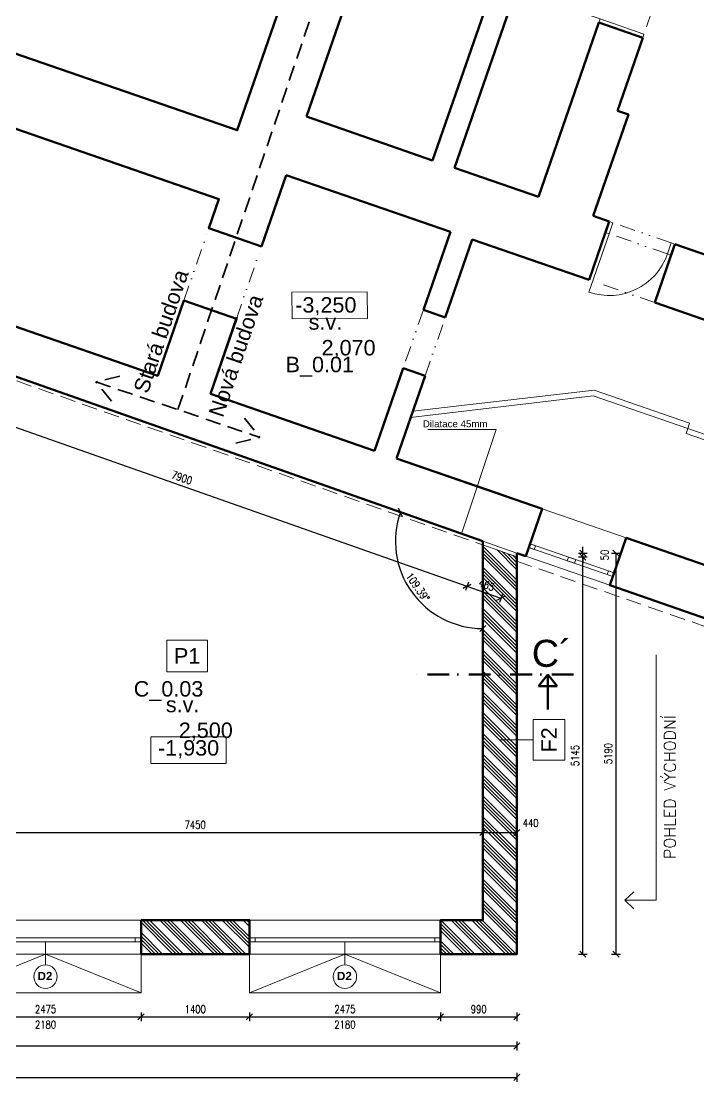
# Model space of a CAD drawing. Header units: millimetres. Extents: x 89194 to 559352, y -753138 to -204019.
# Drawn here: x 346321 to 355094, y -342243 to -328509 of the extents above; entities that cross this region are included whole.
import ezdxf

# ---------------------------------------------------------------- set-up
doc = ezdxf.new("R2010")
doc.units = ezdxf.units.MM
doc.header["$LTSCALE"] = 400
doc.header["$PDMODE"] = 3
for name, pattern in [('DASHED', [0.75, 0.5, -0.25]), ('DIVIDE', [1.25, 0.5, -0.25, 0, -0.25, 0, -0.25]), ('Čerchovaná', [1340.555525, 705.555534, -352.777767, 0, -282.222223]), ('ČÁRKOVANÁ', [0.75, 0.5, -0.25])]:
    doc.linetypes.add(name, pattern=pattern)
for name, color, linetype, lineweight in [('RG_dveře', 3, 'Continuous', 9), ('RG_koty', 7, 'Continuous', 9), ('RG_okna', 3, 'Continuous', 9), ('RG_pohled', 200, 'Continuous', 9), ('RG_popis okna', 131, 'Continuous', 9), ('RG_popisy', 11, 'Continuous', 9), ('RG_rozhraní mater', 51, 'Continuous', 9), ('RG_skladby konstrukcí', 5, 'Continuous', 9), ('RG_velmi tlustá', 5, 'Continuous', 70), ('RG_výrobky zámečník', 6, 'Continuous', 9), ('RG_zdivo nové', 1, 'Continuous', 50), ('RG_zdivo stavajici', 30, 'Continuous', 50), ('RG_zdivo stávající', 30, 'Continuous', 50), ('RG_čerch 2', 6, 'DIVIDE', 9), ('RG_čárkovaně', 40, 'DASHED', 9), ('RG_šrafy', 253, 'Continuous', 9)]:
    doc.layers.add(name, color=color, linetype=linetype, lineweight=lineweight)
doc.styles.add('Arial 100', font='Arial.ttf', dxfattribs={"height": 100})
doc.styles.add('Arial 200', font='Arial.ttf', dxfattribs={"height": 200})
doc.styles.add('Arial 250', font='Arial Bold.ttf', dxfattribs={"height": 250})
doc.styles.add('GENERATED_STYLE_3', font='Arial.ttf')
doc.styles.add('Koty', font='romans.shx', dxfattribs={"width": 0.8})
doc.styles.get("Standard").update_dxf_attribs({"font": 'romans.shx', "height": 100})
doc.dimstyles.new('RG_50_vnitřní', dxfattribs={"dimscale": 50, "dimtxt": 2, "dimasz": 1.6, "dimexe": 1.15, "dimexo": 0, "dimgap": 1, "dimtad": 1, "dimdec": 0, "dimrnd": 5, "dimzin": 0, "dimdsep": 46, "dimtxsty": 'Koty', "dimblk1": 'OBLIQUE', "dimblk2": 'OBLIQUE', "dimsah": 1, "dimcen": 0.09, "dimclrd": 256, "dimclre": 256, "dimclrt": 2, "dimazin": 0, "dimtfac": 1, "dimtdec": 0, "dimtmove": 2, "dimatfit": 3, "dimfxl": 1.15, "dimfxlon": 1, "dimtolj": 1, "dimtzin": 0, "dimarcsym": 0})

# ---------------------------------------------------------------- blocks, each defined once
blk = doc.blocks.new('*U36')
blk.add_line((600, -323), (600, -1123))
for points in [[(-250, -173), (-200, -173), (-200, -323), (-250, -323)], [(650, -173), (600, -173), (600, -323), (650, -323)]]:
    blk.add_lwpolyline(points)
blk.add_arc((600, -323), 800, 180, 270)
at = {"layer": 'RG_zdivo stávající'}
for p, q in [((-250, -173), (-250, -323)), ((650, -173), (650, -323))]:
    blk.add_line(p, q, dxfattribs=at)
at = {"layer": 'RG_čerch 2'}
for p, q in [((-200, -173), (600, -173)), ((-200, -323), (600, -323))]:
    blk.add_line(p, q, dxfattribs=at)
blk = doc.blocks.new('*U34')
blk.add_line((600, -173), (600, 627))
for points in [[(-250, -773), (-200, -773), (-200, -173), (-250, -173)], [(650, -773), (600, -773), (600, -173), (650, -173)]]:
    blk.add_lwpolyline(points)
blk.add_arc((600, -173), 800, 90, 180)
at = {"layer": 'RG_zdivo stávající'}
for p, q in [((-250, -773), (-250, -173)), ((650, -773), (650, -173))]:
    blk.add_line(p, q, dxfattribs=at)
at = {"layer": 'RG_čerch 2'}
for p, q in [((-200, -173), (600, -173)), ((-200, -773), (600, -773))]:
    blk.add_line(p, q, dxfattribs=at)
blk = doc.blocks.new('rozdelovnik')
at = {"layer": 'RG_popisy', "linetype": 'ČÁRKOVANÁ', "lineweight": 35}
blk.add_line((348350, -333539), (352777, -320455), dxfattribs=at)
for points in [[(352027, -320021), (351715, -320096)], [(352027, -320021), (351715, -320096)], [(351715, -320096), (353839, -320815)], [(351917, -320345), (351715, -320096)], [(351715, -320096), (353839, -320815)], [(351917, -320345), (351715, -320096)], [(353637, -320566), (353839, -320815)], [(353637, -320566), (353839, -320815)], [(353527, -320889), (353839, -320815)], [(353527, -320889), (353839, -320815)], [(347600, -333105), (347289, -333180)], [(347600, -333105), (347289, -333180)], [(347289, -333180), (349412, -333899)], [(347491, -333429), (347289, -333180)], [(347289, -333180), (349412, -333899)], [(347491, -333429), (347289, -333180)], [(349210, -333650), (349412, -333899)], [(349210, -333650), (349412, -333899)], [(349101, -333973), (349412, -333899)], [(349101, -333973), (349412, -333899)]]:
    blk.add_lwpolyline(points, dxfattribs=at)
at = {"layer": 'RG_popisy', "char_height": 200, "attachment_point": 1, "rotation": 71.3085, "style": 'Arial 250'}
for s, insert in [('\\pi-250;{\\fArial|b0|i0|c238|p34;Stará budova}', (351572, -322041)), ('\\pi-250;{\\fArial|b0|i0|c238|p34;Nová budova}', (352544, -322349)), ('\\pi-250;{\\fArial|b0|i0|c238|p34;Stará budova}', (347850, -333042)), ('\\pi-250;{\\fArial|b0|i0|c238|p34;Nová budova}', (348822, -333351))]:
    blk.add_mtext(s, dxfattribs=dict(at, insert=insert))
blk = doc.blocks.new('vrata_2475')
at = {"layer": 'RG_okna'}
for points in [[(444881, -411465), (447356, -411465)], [(444881, -411695), (447356, -411695)], [(444881, -411745), (447356, -411745)], [(444956, -411745), (444956, -411695)], [(447281, -411745), (447281, -411695)], [(444881, -411905), (447356, -411905)]]:
    blk.add_lwpolyline(points, dxfattribs=at)
blk = doc.blocks.new('_Oblique')
at = {"color": 0, "linetype": 'ByBlock', "lineweight": -2}
blk.add_line((-0.5, -0.5), (0.5, 0.5), dxfattribs=at)
blk = doc.blocks.new('*D227')
at = {"layer": 'Defpoints', "color": 0, "transparency": 16777216}
for p in [(345398, -340590), (347873, -340590), (347873, -341403)]:
    blk.add_point(p, dxfattribs=at)
at = {"layer": 'RG_koty', "lineweight": -2, "transparency": 16777216}
for p, q in [((345398, -341345), (345398, -341460)), ((345398, -341403), (347873, -341403)), ((347873, -341345), (347873, -341460))]:
    blk.add_line(p, q, dxfattribs=at)
at = {"layer": 'RG_koty', "lineweight": -2, "transparency": 16777216, "xscale": 80, "yscale": 80, "zscale": 80, "rotation": 180}
blk.add_blockref('_Oblique', (345398, -341403), dxfattribs=at)
at = {"layer": 'RG_koty', "lineweight": -2, "transparency": 16777216, "xscale": 80, "yscale": 80, "zscale": 80}
blk.add_blockref('_Oblique', (347873, -341403), dxfattribs=at)
at = {"layer": 'RG_koty', "color": 2, "transparency": 16777216, "char_height": 100, "attachment_point": 5, "style": 'Koty'}
for s, insert in [('\\A1;2475', (346636, -341303)), ('\\A1;2180', (346636, -341503))]:
    blk.add_mtext(s, dxfattribs=dict(at, insert=insert))
blk = doc.blocks.new('*D228')
at = {"layer": 'Defpoints', "color": 0, "transparency": 16777216}
for p in [(347873, -340590), (349275, -340590), (349275, -341403)]:
    blk.add_point(p, dxfattribs=at)
at = {"layer": 'RG_koty', "lineweight": -2, "transparency": 16777216}
for p, q in [((347873, -341345), (347873, -341460)), ((347873, -341403), (349275, -341403)), ((349275, -341345), (349275, -341460))]:
    blk.add_line(p, q, dxfattribs=at)
at = {"layer": 'RG_koty', "lineweight": -2, "transparency": 16777216, "xscale": 80, "yscale": 80, "zscale": 80, "rotation": 180}
blk.add_blockref('_Oblique', (347873, -341403), dxfattribs=at)
at = {"layer": 'RG_koty', "lineweight": -2, "transparency": 16777216, "xscale": 80, "yscale": 80, "zscale": 80}
blk.add_blockref('_Oblique', (349275, -341403), dxfattribs=at)
at = {"layer": 'RG_koty', "color": 2, "transparency": 16777216, "insert": (348574, -341303), "char_height": 100, "attachment_point": 5, "style": 'Koty'}
blk.add_mtext('\\A1;1400', dxfattribs=at)
blk = doc.blocks.new('*D229')
at = {"layer": 'Defpoints', "color": 0, "transparency": 16777216}
for p in [(349275, -340590), (351750, -340590), (351750, -341403)]:
    blk.add_point(p, dxfattribs=at)
at = {"layer": 'RG_koty', "lineweight": -2, "transparency": 16777216}
for p, q in [((349275, -341345), (349275, -341460)), ((349275, -341403), (351750, -341403)), ((351750, -341345), (351750, -341460))]:
    blk.add_line(p, q, dxfattribs=at)
at = {"layer": 'RG_koty', "lineweight": -2, "transparency": 16777216, "xscale": 80, "yscale": 80, "zscale": 80, "rotation": 180}
blk.add_blockref('_Oblique', (349275, -341403), dxfattribs=at)
at = {"layer": 'RG_koty', "lineweight": -2, "transparency": 16777216, "xscale": 80, "yscale": 80, "zscale": 80}
blk.add_blockref('_Oblique', (351750, -341403), dxfattribs=at)
at = {"layer": 'RG_koty', "color": 2, "transparency": 16777216, "char_height": 100, "attachment_point": 5, "style": 'Koty'}
for s, insert in [('\\A1;2475', (350512, -341303)), ('\\A1;2180', (350512, -341503))]:
    blk.add_mtext(s, dxfattribs=dict(at, insert=insert))
blk = doc.blocks.new('*D230')
at = {"layer": 'Defpoints', "color": 0, "transparency": 16777216}
for p in [(351750, -340590), (352738, -340590), (352738, -341403)]:
    blk.add_point(p, dxfattribs=at)
at = {"layer": 'RG_koty', "lineweight": -2, "transparency": 16777216}
for p, q in [((351750, -341345), (351750, -341460)), ((351750, -341403), (352738, -341403)), ((352738, -341345), (352738, -341460))]:
    blk.add_line(p, q, dxfattribs=at)
at = {"layer": 'RG_koty', "lineweight": -2, "transparency": 16777216, "xscale": 80, "yscale": 80, "zscale": 80, "rotation": 180}
blk.add_blockref('_Oblique', (351750, -341403), dxfattribs=at)
at = {"layer": 'RG_koty', "lineweight": -2, "transparency": 16777216, "xscale": 80, "yscale": 80, "zscale": 80}
blk.add_blockref('_Oblique', (352738, -341403), dxfattribs=at)
at = {"layer": 'RG_koty', "color": 2, "transparency": 16777216, "insert": (352244, -341303), "char_height": 100, "attachment_point": 5, "style": 'Koty'}
blk.add_mtext('\\A1;990', dxfattribs=at)
blk = doc.blocks.new('*D232')
at = {"layer": 'Defpoints', "color": 0, "transparency": 16777216}
for p in [(352738, -340590), (336558, -341403), (352738, -341780)]:
    blk.add_point(p, dxfattribs=at)
at = {"layer": 'RG_koty', "lineweight": -2, "transparency": 16777216}
for p, q in [((336558, -341723), (336558, -341838)), ((336558, -341780), (352738, -341780)), ((352738, -341723), (352738, -341838))]:
    blk.add_line(p, q, dxfattribs=at)
at = {"layer": 'RG_koty', "lineweight": -2, "transparency": 16777216, "xscale": 80, "yscale": 80, "zscale": 80, "rotation": 180}
blk.add_blockref('_Oblique', (336558, -341780), dxfattribs=at)
at = {"layer": 'RG_koty', "lineweight": -2, "transparency": 16777216, "xscale": 80, "yscale": 80, "zscale": 80}
blk.add_blockref('_Oblique', (352738, -341780), dxfattribs=at)
at = {"layer": 'RG_koty', "color": 2, "transparency": 16777216, "insert": (344648, -341680), "char_height": 100, "attachment_point": 5, "style": 'Koty'}
blk.add_mtext('\\A1;16180', dxfattribs=at)
blk = doc.blocks.new('*D233')
at = {"layer": 'Defpoints', "color": 0, "transparency": 16777216}
for p in [(333858, -340590), (352738, -340590), (352738, -342186)]:
    blk.add_point(p, dxfattribs=at)
at = {"layer": 'RG_koty', "lineweight": -2, "transparency": 16777216}
for p, q in [((333858, -342128), (333858, -342243)), ((352738, -342128), (352738, -342243)), ((333858, -342186), (352738, -342186))]:
    blk.add_line(p, q, dxfattribs=at)
at = {"layer": 'RG_koty', "lineweight": -2, "transparency": 16777216, "xscale": 80, "yscale": 80, "zscale": 80, "rotation": 180}
blk.add_blockref('_Oblique', (333858, -342186), dxfattribs=at)
at = {"layer": 'RG_koty', "lineweight": -2, "transparency": 16777216, "xscale": 80, "yscale": 80, "zscale": 80}
blk.add_blockref('_Oblique', (352738, -342186), dxfattribs=at)
at = {"layer": 'RG_koty', "color": 2, "transparency": 16777216, "insert": (343298, -342086), "char_height": 100, "attachment_point": 5, "style": 'Koty'}
blk.add_mtext('\\A1;18880', dxfattribs=at)
blk = doc.blocks.new('*D234')
at = {"layer": 'Defpoints', "color": 0, "transparency": 16777216}
for p in [(352738, -335447), (353593, -335447), (352738, -340590)]:
    blk.add_point(p, dxfattribs=at)
at = {"layer": 'RG_koty', "lineweight": -2, "transparency": 16777216}
for p, q in [((353535, -335447), (353650, -335447)), ((353593, -340590), (353593, -335447)), ((353535, -340590), (353650, -340590))]:
    blk.add_line(p, q, dxfattribs=at)
at = {"layer": 'RG_koty', "lineweight": -2, "transparency": 16777216, "xscale": 80, "yscale": 80, "zscale": 80}
for p, rotation in [((353593, -335447), 90), ((353593, -340590), 270)]:
    blk.add_blockref('_Oblique', p, dxfattribs=dict(at, rotation=rotation))
at = {"layer": 'RG_koty', "color": 2, "transparency": 16777216, "insert": (353493, -338019), "char_height": 100, "attachment_point": 5, "rotation": 90, "style": 'Koty'}
blk.add_mtext('\\A1;5145', dxfattribs=at)
blk = doc.blocks.new('*D266')
at = {"layer": 'Defpoints', "color": 0, "transparency": 16777216}
for p in [(352298, -339016), (344848, -340150), (352298, -340150)]:
    blk.add_point(p, dxfattribs=at)
at = {"layer": 'RG_koty', "lineweight": -2, "transparency": 16777216}
for p, q in [((344848, -339073), (344848, -338958)), ((352298, -339073), (352298, -338958)), ((344848, -339016), (352298, -339016))]:
    blk.add_line(p, q, dxfattribs=at)
at = {"layer": 'RG_koty', "lineweight": -2, "transparency": 16777216, "xscale": 80, "yscale": 80, "zscale": 80, "rotation": 180}
blk.add_blockref('_Oblique', (344848, -339016), dxfattribs=at)
at = {"layer": 'RG_koty', "lineweight": -2, "transparency": 16777216, "xscale": 80, "yscale": 80, "zscale": 80}
blk.add_blockref('_Oblique', (352298, -339016), dxfattribs=at)
at = {"layer": 'RG_koty', "color": 2, "transparency": 16777216, "insert": (348573, -338916), "char_height": 100, "attachment_point": 5, "style": 'Koty'}
blk.add_mtext('\\A1;7450', dxfattribs=at)
blk = doc.blocks.new('*D267')
at = {"layer": 'Defpoints', "color": 0, "transparency": 16777216}
for p in [(352738, -339016), (352298, -340150), (352738, -340150)]:
    blk.add_point(p, dxfattribs=at)
at = {"layer": 'RG_koty', "lineweight": -2, "transparency": 16777216}
for p, q in [((352298, -339073), (352298, -338958)), ((352738, -339073), (352738, -338958)), ((352298, -339016), (352738, -339016))]:
    blk.add_line(p, q, dxfattribs=at)
at = {"layer": 'RG_koty', "lineweight": -2, "transparency": 16777216, "xscale": 80, "yscale": 80, "zscale": 80, "rotation": 180}
blk.add_blockref('_Oblique', (352298, -339016), dxfattribs=at)
at = {"layer": 'RG_koty', "lineweight": -2, "transparency": 16777216, "xscale": 80, "yscale": 80, "zscale": 80}
blk.add_blockref('_Oblique', (352738, -339016), dxfattribs=at)
at = {"layer": 'RG_koty', "color": 2, "transparency": 16777216, "insert": (352916, -338892), "char_height": 100, "attachment_point": 5, "style": 'Koty'}
blk.add_mtext('\\A1;440', dxfattribs=at)
blk = doc.blocks.new('*D287')
at = {"layer": 'Defpoints', "color": 0, "transparency": 16777216}
for p in [(344848, -332619), (352298, -335242), (352092, -335826)]:
    blk.add_point(p, dxfattribs=at)
at = {"layer": 'RG_koty', "lineweight": -2, "transparency": 16777216}
for p, q in [((344662, -333149), (344624, -333257)), ((344643, -333203), (352092, -335826)), ((352112, -335772), (352073, -335881))]:
    blk.add_line(p, q, dxfattribs=at)
at = {"layer": 'RG_koty', "lineweight": -2, "transparency": 16777216, "xscale": 80, "yscale": 80, "zscale": 80}
for p, rotation in [((344643, -333203), 160.6015401731735), ((352092, -335826), 340.6015401731735)]:
    blk.add_blockref('_Oblique', p, dxfattribs=dict(at, rotation=rotation))
at = {"layer": 'RG_koty', "color": 2, "transparency": 16777216, "insert": (348401, -334420), "char_height": 100, "attachment_point": 5, "rotation": 340.6015, "style": 'Koty'}
blk.add_mtext('\\A1;7900', dxfattribs=at)
blk = doc.blocks.new('*D288')
at = {"layer": 'Defpoints', "color": 0, "transparency": 16777216}
for p in [(352298, -335242), (352738, -335397), (352532, -335981)]:
    blk.add_point(p, dxfattribs=at)
at = {"layer": 'RG_koty', "lineweight": -2, "transparency": 16777216}
for p, q in [((352112, -335772), (352073, -335881)), ((352092, -335826), (352532, -335981)), ((352552, -335927), (352513, -336036))]:
    blk.add_line(p, q, dxfattribs=at)
at = {"layer": 'RG_koty', "lineweight": -2, "transparency": 16777216, "xscale": 80, "yscale": 80, "zscale": 80}
for p, rotation in [((352092, -335826), 160.6015401731735), ((352532, -335981), 340.6015401731735)]:
    blk.add_blockref('_Oblique', p, dxfattribs=dict(at, rotation=rotation))
at = {"layer": 'RG_koty', "color": 2, "transparency": 16777216, "insert": (352346, -335810), "char_height": 100, "attachment_point": 5, "rotation": 340.6015, "style": 'Koty'}
blk.add_mtext('\\A1;465', dxfattribs=at)
blk = doc.blocks.new('*D289')
at = {"layer": 'Defpoints', "color": 0, "transparency": 16777216}
for p in [(344848, -332619), (352298, -335242), (352298, -335242), (351216, -335574), (352298, -340150)]:
    blk.add_point(p, dxfattribs=at)
at = {"layer": 'RG_koty', "lineweight": -2, "transparency": 16777216}
blk.add_arc((352298, -335242), 1132, 160.6063, 270, dxfattribs=at)
at = {"layer": 'RG_koty', "lineweight": -2, "transparency": 16777216, "xscale": 80, "yscale": 80, "zscale": 80, "rotation": 70.6062812293579}
blk.add_blockref('_Oblique', (351230, -334866), dxfattribs=at)
at = {"layer": 'RG_koty', "lineweight": -2, "transparency": 16777216, "xscale": 80, "yscale": 80, "zscale": 80}
blk.add_blockref('_Oblique', (352298, -336374), dxfattribs=at)
at = {"layer": 'RG_koty', "color": 2, "transparency": 16777216, "insert": (351456, -335838), "char_height": 100, "attachment_point": 5, "rotation": 305.3031, "style": 'Koty'}
blk.add_mtext('\\A1;109.39°', dxfattribs=at)
blk = doc.blocks.new('*D310')
at = {"layer": 'Defpoints', "color": 0, "transparency": 16777216}
for p in [(352738, -335397), (353593, -335397), (352738, -335447)]:
    blk.add_point(p, dxfattribs=at)
at = {"layer": 'RG_koty', "lineweight": -2, "transparency": 16777216}
for p, q in [((353535, -335397), (353650, -335397)), ((353593, -335397), (353593, -335317)), ((353593, -335447), (353593, -335397)), ((353535, -335447), (353650, -335447)), ((353593, -335447), (353593, -335527))]:
    blk.add_line(p, q, dxfattribs=at)
at = {"layer": 'RG_koty', "lineweight": -2, "transparency": 16777216, "xscale": 80, "yscale": 80, "zscale": 80}
for p, rotation in [((353593, -335397), 270), ((353593, -335447), 90)]:
    blk.add_blockref('_Oblique', p, dxfattribs=dict(at, rotation=rotation))
at = {"layer": 'RG_koty', "color": 2, "transparency": 16777216, "insert": (353875, -335422), "char_height": 100, "attachment_point": 5, "rotation": 90, "style": 'Koty'}
blk.add_mtext('\\A1;50', dxfattribs=at)
blk = doc.blocks.new('*D311')
at = {"layer": 'Defpoints', "color": 0, "transparency": 16777216}
for p in [(352738, -335397), (352738, -340590), (354021, -340590)]:
    blk.add_point(p, dxfattribs=at)
at = {"layer": 'RG_koty', "lineweight": -2, "transparency": 16777216}
for p, q in [((353964, -335397), (354079, -335397)), ((354021, -335397), (354021, -340590)), ((353964, -340590), (354079, -340590))]:
    blk.add_line(p, q, dxfattribs=at)
at = {"layer": 'RG_koty', "lineweight": -2, "transparency": 16777216, "xscale": 80, "yscale": 80, "zscale": 80}
for p, rotation in [((354021, -335397), 90), ((354021, -340590), 270)]:
    blk.add_blockref('_Oblique', p, dxfattribs=dict(at, rotation=rotation))
at = {"layer": 'RG_koty', "color": 2, "transparency": 16777216, "insert": (353921, -337993), "char_height": 100, "attachment_point": 5, "rotation": 90, "style": 'Koty'}
blk.add_mtext('\\A1;5190', dxfattribs=at)

msp = doc.modelspace()

# ---------------------------------------------------------------- hatches: boundary and pattern name
at = {"layer": 'RG_šrafy'}
h = msp.add_hatch(dxfattribs=at)
h.set_pattern_fill('ANSI34,_O', color=256, scale=10, angle=90)
h.set_pattern_definition([(135, (-38756.65, -88521.15), (-134.70384, -134.70384), []), (135, (-38756.65, -88476.25), (-134.70384, -134.70384), []), (135, (-38756.65, -88431.34), (-134.70384, -134.70384), []), (135, (-38756.65, -88386.44), (-134.70384, -134.70384), [])])
h.paths.add_polyline_path([(334298.3, -329910.2), (334298.3, -329794.8), (333858.3, -329794.8), (333858.3, -329820.2), (333858.3, -332930.2), (334948.3, -332930.2), (334948.3, -332490.2), (334298.3, -332490.2)])
h.paths.add_polyline_path([(336998.7, -332680.2), (336998.7, -332490.1), (336698.3, -332490.2), (336088.3, -332490.2), (336088.3, -332930.2), (336558.3, -332930.2), (336558.3, -334320.2), (336999, -334320.1)])
h.paths.add_polyline_path([(336998.3, -336020.2), (336558.3, -336020.2), (336558.3, -340590.2), (337698.3, -340590.2), (337698.3, -340150.2), (336998.3, -340150.2), (336998.3, -339150.2)])
h.paths.add_polyline_path([(341573.3, -340150.2), (340073.3, -340150.2), (340073.3, -340590.2), (341573.3, -340590.2)])
h.paths.add_polyline_path([(345398.3, -340150.2), (344848.3, -340150.2), (344548.3, -340150.2), (343948.3, -340150.2), (343948.3, -340590.2), (343948.3, -340590.2), (345398.3, -340590.2)])
h.paths.add_polyline_path([(349274.7, -340150.2), (347873.3, -340150.2), (347873.3, -340590.2), (347873.3, -340590.2), (349274.7, -340590.2)])
h.paths.add_polyline_path([(352738.3, -335447), (352298.3, -335292), (352298.3, -340150.2), (351749.7, -340150.2), (351749.7, -340590.2), (351749.7, -340590.2), (352738.3, -340590.2)])

# ---------------------------------------------------------------- linework, layer by layer
at = {"layer": 'RG_koty'}
for points in [[(350801.1, -332014), (349825.7, -332018.5), (349827.3, -332361.4), (350802.7, -332356.9)], [(348974.2, -337776.9), (347998.8, -337776.9), (347998.8, -338119.8), (348974.2, -338119.8)]]:
    msp.add_lwpolyline(points, close=True, dxfattribs=at)
at = {"layer": 'RG_okna'}
for points in [[(353066.4, -334823.2), (354153.1, -335199.5)], [(352853.7, -335437.4), (353940.4, -335813.7)]]:
    msp.add_lwpolyline(points, dxfattribs=at)
for points in [[(352909.4, -335276.8), (353996.1, -335653), (353979.7, -335700.3), (352893, -335324)], [(352909.4, -335276.8), (352980.2, -335301.3), (352963.9, -335348.6), (352893, -335324)], [(353405.5, -335448.5), (353500, -335481.3), (353483.6, -335528.5), (353389.1, -335495.8)], [(353925.2, -335628.5), (353996.1, -335653), (353979.7, -335700.3), (353908.8, -335675.7)]]:
    msp.add_lwpolyline(points, close=True, dxfattribs=at)
at = {"layer": 'RG_pohled'}
for points in [[(345398.3, -340590.2), (347873.3, -340590.2), (347873.3, -341090.2), (345398.3, -341090.2)], [(349274.7, -340590.2), (351749.7, -340590.2), (351749.7, -341090.2), (349274.7, -341090.2)]]:
    msp.add_lwpolyline(points, close=True, dxfattribs=at)
for points in [[(345398.3, -341090.2), (346635.8, -340590.2), (347873.3, -341090.2)], [(349274.7, -341090.2), (350512.2, -340590.2), (351749.7, -341090.2)]]:
    msp.add_lwpolyline(points, dxfattribs=at)
at = {"layer": 'RG_popis okna'}
for p, q in [((346635.8, -340430.2), (346635.8, -340730.2)), ((350512.2, -340430.2), (350512.2, -340730.2))]:
    msp.add_line(p, q, dxfattribs=at)
for centre in [(346635.8, -340881.7), (350512.2, -340881.7)]:
    msp.add_circle(centre, 151.6, dxfattribs=at)
at = {"layer": 'RG_popisy'}
for points in [[(351583.7, -333797.7), (352468.2, -333797.7), (352023.4, -335145.5)], [(354543.2, -336713.1), (354543.2, -339893.2), (354138.1, -339893.2)], [(354253.8, -339781.4), (354138.1, -339893.2)], [(354253.8, -340005), (354138.1, -339893.2)]]:
    msp.add_lwpolyline(points, dxfattribs=at)
at = {"layer": 'RG_rozhraní mater'}
for points in [[(352738.3, -335396.8), (352298.3, -335241.9)], [(352298.3, -335292), (352738.3, -335447)]]:
    msp.add_lwpolyline(points, dxfattribs=at)
at = {"layer": 'RG_skladby konstrukcí'}
for points in [[(348204.4, -336932.5), (348734.4, -336932.5), (348734.4, -336522.5), (348204.4, -336522.5)], [(353360, -338080.5), (353360, -337550.5), (352950, -337550.5), (352950, -338080.5)]]:
    msp.add_lwpolyline(points, close=True, dxfattribs=at)
msp.add_lwpolyline([(352950, -337815.5), (352526.6, -337815.5)], dxfattribs=at)
at = {"layer": 'RG_velmi tlustá', "linetype": 'Čerchovaná', "ltscale": 0.001}
msp.add_line((353471.5, -336968.8), (351413.7, -336968.7), dxfattribs=at)
at = {"layer": 'RG_velmi tlustá'}
for p, q in [((353139.5, -336968.7), (353019.1, -337119.4)), ((353139.5, -336968.7), (353139.6, -337424.4)), ((353139.5, -336968.7), (353260, -337119.4)), ((353139.6, -337119.4), (353019.1, -337119.4)), ((353260, -337119.4), (353139.6, -337119.4))]:
    msp.add_line(p, q, dxfattribs=at)
at = {"layer": 'RG_výrobky zámečník'}
for points in [[(354974, -333716.4), (353737.9, -333288.4), (351391.7, -333557.1)], [(354951.1, -333782.5), (353726.3, -333358.5), (351362.8, -333640.7)], [(354951.1, -333782.5), (354974, -333716.4)]]:
    msp.add_lwpolyline(points, dxfattribs=at)
msp.add_lwpolyline([(354951.1, -333782.5), (355801.5, -334077), (355778.6, -334143.2), (354928.2, -333848.7)], close=True, dxfattribs=at)
at = {"layer": 'RG_zdivo nové'}
msp.add_lwpolyline([(352738.3, -335396.8), (352738.3, -340590.2), (351749.7, -340590.2), (351749.7, -340150.2), (352298.3, -340150.2), (352298.3, -335241.9)], dxfattribs=at)
msp.add_lwpolyline([(347873.3, -340150.2), (349274.7, -340150.2), (349274.7, -340590.2), (347873.3, -340590.2)], close=True, dxfattribs=at)
at = {"layer": 'RG_zdivo stavajici'}
for points in [[(341805.6, -330924.1), (348089.5, -333099.9)], [(348769.9, -333335.5), (350896.1, -334071.7)], [(351179.6, -334169.9), (353066.4, -334823.2), (352853.7, -335437.4)]]:
    msp.add_lwpolyline(points, dxfattribs=at)
msp.add_lwpolyline([(354153.1, -335199.5), (355901.3, -335804.8), (355688.6, -336419), (353940.4, -335813.7)], close=True, dxfattribs=at)
at = {"layer": 'RG_zdivo stávající'}
for p, q in [((353800.2, -328526.7), (354367.2, -328723)), ((350013.2, -329744.7), (351648, -330310.7)), ((351931.5, -330408.9), (353018.2, -330785.2)), ((353726.9, -331030.5), (353934.8, -331102.5)), ((354785.3, -331397), (356231.1, -331897.6)), ((347315.9, -332832.1), (348089.5, -333099.9)), ((348769.9, -333335.5), (350896.1, -334071.7)), ((351179.6, -334169.9), (352597, -334660.7))]:
    msp.add_line(p, q, dxfattribs=at)
for points in [[(350517.8, -323559.3), (351037.5, -323739.3), (350916.4, -324088.9), (351114.9, -324157.6), (349119, -329921.8), (342476, -327621.7), (342174.9, -328491.1)], [(350013.2, -329744.7), (352041.8, -323885.9)], [(350013.2, -329744.7), (352041.8, -323885.9)], [(351648, -330310.7), (352511.8, -327816)], [(351931.5, -330408.9), (352795.3, -327914.2)], [(342224, -328349.3), (341962.3, -329105.3), (342384.7, -329251.5), (342597.4, -328637.3), (348881.4, -330813.1), (348750.5, -331191.1), (349430.8, -331426.7)], [(342224, -328349.3), (341962.3, -329105.3), (342384.7, -329251.5), (342597.4, -328637.3), (348881.4, -330813.1), (348750.5, -331191.1), (349430.8, -331426.7)], [(353018.2, -330785.2), (353800.2, -328526.7)], [(354040, -329668), (354367.2, -328723)], [(336537.9, -329100.2), (341383.1, -330777.8), (341608.9, -330125.8), (342031.3, -330272.1), (341805.6, -330924.1), (348089.5, -333099.9), (348426.6, -332126.6), (349106.9, -332362.2), (348769.9, -333335.5)], [(354040, -329668), (354181.7, -329717.1), (353726.9, -331030.5)], [(349430.8, -331426.7), (349751.5, -330500.6)], [(351877.6, -331236.8), (349751.5, -330500.6)], [(353673.1, -331858.5), (353934.8, -331102.5)], [(351877.6, -331236.8), (351527.6, -332247.9)], [(351811, -332346.1), (352161.1, -331335)], [(353673.1, -331858.5), (352161.1, -331335)], [(354523.5, -332153), (354785.3, -331397)], [(356857.6, -332961.1), (354523.5, -332153)], [(348769.9, -333335.5), (349113.5, -332343.3)], [(351527.6, -332247.9), (351811, -332346.1)], [(344848.3, -332619.2), (352298.3, -335241.9)], [(351265.8, -333003.9), (350896.1, -334071.7)], [(351549.3, -333102.1), (351265.8, -333003.9)], [(351179.6, -334169.9), (351549.3, -333102.1)], [(352738.3, -335396.8), (352853.7, -335437.4)]]:
    msp.add_lwpolyline(points, dxfattribs=at)
at = {"layer": 'RG_čerch 2'}
for points in [[(348426.6, -332126.6), (348750.5, -331191.1)], [(349106.9, -332362.2), (349430.8, -331426.7)], [(354523.5, -332153), (353673.1, -331858.5)], [(351527.6, -332247.9), (351265.8, -333003.9)], [(351549.3, -333102.1), (351811, -332346.1)]]:
    msp.add_lwpolyline(points, dxfattribs=at)
at = {"layer": 'RG_čárkovaně'}
for points in [[(344848.3, -332669.2), (352298.3, -335292)], [(352738.3, -335503.3), (362412.4, -338852.9)]]:
    msp.add_lwpolyline(points, dxfattribs=at)

# ---------------------------------------------------------------- block references
at = {"layer": 'RG_dveře', "ltscale": 0.1, "xscale": -1}
for name, p, rotation in [('*U34', (353849.7, -327856), 70.901588428882), ('*U36', (354605.5, -331152.1), 340.901588428882)]:
    msp.add_blockref(name, p, dxfattribs=dict(at, rotation=rotation))
at = {"layer": 'RG_okna'}
for p in [(-99482.8, 71314.9), (-95606.4, 71314.9)]:
    msp.add_blockref('vrata_2475', p, dxfattribs=at)
at = {"layer": 'RG_popisy'}
msp.add_blockref('rozdelovnik', (0, 0), dxfattribs=at)

# ---------------------------------------------------------------- texts
at = {"layer": 'RG_koty', "char_height": 200, "width": 12.645, "attachment_point": 5, "style": 'Arial 100'}
for s, insert in [('-3,250', (350265, -332201.2)), ('\\pxi-3,l4,qc,t4;s.v.^I2,070', (350159.6, -332588.9)), ('\\pxi-3,l4,qc,t4;s.v.^I2,500', (348310.9, -337542.8)), ('-1,930', (348487.9, -337937.9))]:
    msp.add_mtext(s, dxfattribs=dict(at, insert=insert))
at = {"layer": 'RG_popis okna', "char_height": 107.4, "width": 314.064, "attachment_point": 5, "style": 'Arial 250'}
for insert in [(346629.1, -340873.7), (350505.5, -340873.7)]:
    msp.add_mtext('D2', dxfattribs=dict(at, insert=insert))
at = {"layer": 'RG_popisy', "attachment_point": 1, "style": 'Arial 250'}
for s, insert, char_height in [('\\pxi-1.25;{\\fArial|b0|i0|c238|p34;B_0.01}', (349994.2, -332854.2), 200), ('\\pxi-1.25;{\\fArial|b0|i0|c238|p34;Dilatace 45mm}', (351633.1, -333677.5), 90), ('\\pxi-1.25;{\\fArial|b0|i0|c238|p34;C_0.03}', (348028.1, -337054.7), 200)]:
    msp.add_mtext(s, dxfattribs=dict(at, insert=insert, char_height=char_height))
at = {"layer": 'RG_popisy', "ltscale": 0.1, "insert": (354644.3, -339358.4), "char_height": 150, "attachment_point": 1, "rotation": 90}
msp.add_mtext_dynamic_manual_height_columns('POHLED VÝCHODNÍ', width=2330.142, gutter_width=500, heights=[0], dxfattribs=at)
at = {"layer": 'RG_skladby konstrukcí', "insert": (348469.4, -336727.5), "char_height": 200, "width": 530, "attachment_point": 5, "style": 'Arial 200'}
msp.add_mtext('P1', dxfattribs=at)
at = {"layer": 'RG_skladby konstrukcí', "insert": (353155, -337815.5), "char_height": 200, "width": 530, "attachment_point": 5, "rotation": 90, "style": 'Arial 200'}
msp.add_mtext('F2', dxfattribs=at)
at = {"layer": 'RG_velmi tlustá', "insert": (353189.4, -336519.8), "char_height": 350, "attachment_point": 2, "style": 'GENERATED_STYLE_3'}
msp.add_mtext('C´', dxfattribs=at)

# ---------------------------------------------------------------- dimensions: what is measured, and where the dimension line sits
at = {"layer": 'RG_koty'}
for base, p1, p2, angle, picture, middle in [((352092.5, -335826.4), (344848.3, -332619.2), (352298.3, -335241.9), 160.60154, '*D287', (348400.8, -334420.5)), ((352532.5, -335981.4), (352298.3, -335241.9), (352738.3, -335396.8), 160.60154, '*D288', (352345.7, -335809.6)), ((353592.6, -335396.8), (352738.3, -335447), (352738.3, -335396.8), 90, '*D310', (353875.1, -335421.9)), ((353592.6, -335447), (352738.3, -340590.2), (352738.3, -335447), 90, '*D234', (353492.6, -338018.6))]:
    dim = msp.add_linear_dim(base=base, p1=p1, p2=p2, angle=angle, dimstyle='RG_50_vnitřní', dxfattribs=at)
    dim.commit()
    dim.dimension.update_dxf_attribs({"geometry": picture, "text_midpoint": middle})
dim = msp.add_angular_dim_2l(base=(351216, -335574.2), line1=((352298.3, -340150.2), (352298.3, -335241.9)), line2=((344848.3, -332619.2), (352298.3, -335241.9)), dimstyle='RG_50_vnitřní', dxfattribs=at)
dim.commit()
dim.dimension.update_dxf_attribs({"geometry": '*D289', "text_midpoint": (351455.9, -335838.4)})
dim = msp.add_linear_dim(base=(354021.2, -340590.2), p1=(352738.3, -335396.8), p2=(352738.3, -340590.2), angle=90, text='5190', dimstyle='RG_50_vnitřní', dxfattribs=at)
dim.commit()
dim.dimension.update_dxf_attribs({"geometry": '*D311', "text_midpoint": (353921.2, -337993.5)})
dim = msp.add_linear_dim(base=(352738.3, -339015.5), p1=(352298.3, -340150.2), p2=(352738.3, -340150.2), dimstyle='RG_50_vnitřní', dxfattribs=at)
dim.commit()
dim.dimension.update_dxf_attribs({"geometry": '*D267', "text_midpoint": (352916, -338891.8), "dimtype": 160})
for base, p1, p2, picture, middle in [((352298.3, -339015.5), (344848.3, -340150.2), (352298.3, -340150.2), '*D266', (348573.3, -338915.5)), ((352738.3, -342186), (333858.3, -340590.2), (352738.3, -340590.2), '*D233', (343298.3, -342086)), ((352738.3, -341780.2), (336558.3, -341402.8), (352738.3, -340590.2), '*D232', (344648.3, -341680.2)), ((349274.7, -341402.8), (347873.3, -340590.2), (349274.7, -340590.2), '*D228', (348574, -341302.8)), ((352738.3, -341402.8), (351749.7, -340590.2), (352738.3, -340590.2), '*D230', (352244, -341302.8))]:
    dim = msp.add_linear_dim(base=base, p1=p1, p2=p2, dimstyle='RG_50_vnitřní', dxfattribs=at)
    dim.commit()
    dim.dimension.update_dxf_attribs({"geometry": picture, "text_midpoint": middle})
for base, p1, p2, picture, middle in [((347873.3, -341402.8), (345398.3, -340590.2), (347873.3, -340590.2), '*D227', (346635.8, -341402.8)), ((351749.7, -341402.8), (349274.7, -340590.2), (351749.7, -340590.2), '*D229', (350512.2, -341402.8))]:
    dim = msp.add_linear_dim(base=base, p1=p1, p2=p2, text='<>\\X2180', dimstyle='RG_50_vnitřní', dxfattribs=at)
    dim.commit()
    dim.dimension.update_dxf_attribs({"geometry": picture, "text_midpoint": middle})

doc.saveas('drawing.dxf')
